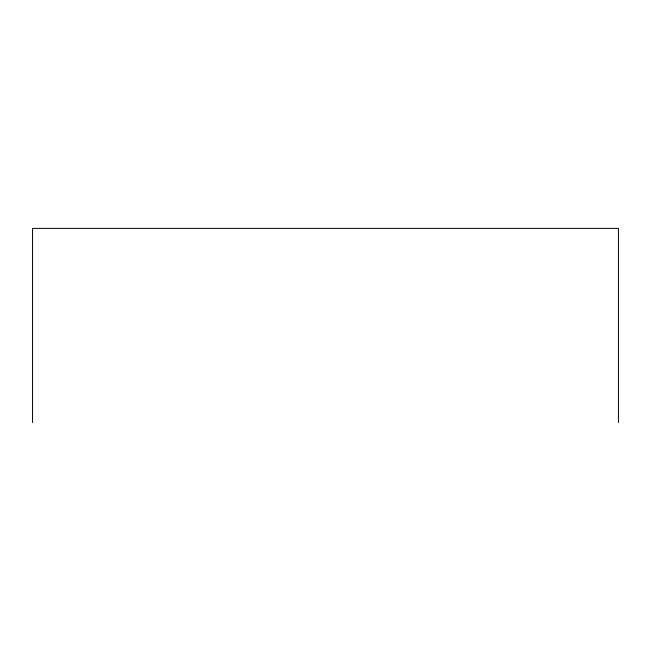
<?xml version="1.0" encoding="UTF-8"?>
<svg xmlns="http://www.w3.org/2000/svg" width="651" height="651" viewBox="0 0 651 651"><rect width="100%" height="100%" fill="white"/><g stroke="black" fill="none" stroke-linecap="round" stroke-linejoin="round"><path stroke-width="0.98" d="M618.45 422.621L618.45 228.379L32.55 228.379L32.55 422.621"/></g></svg>
